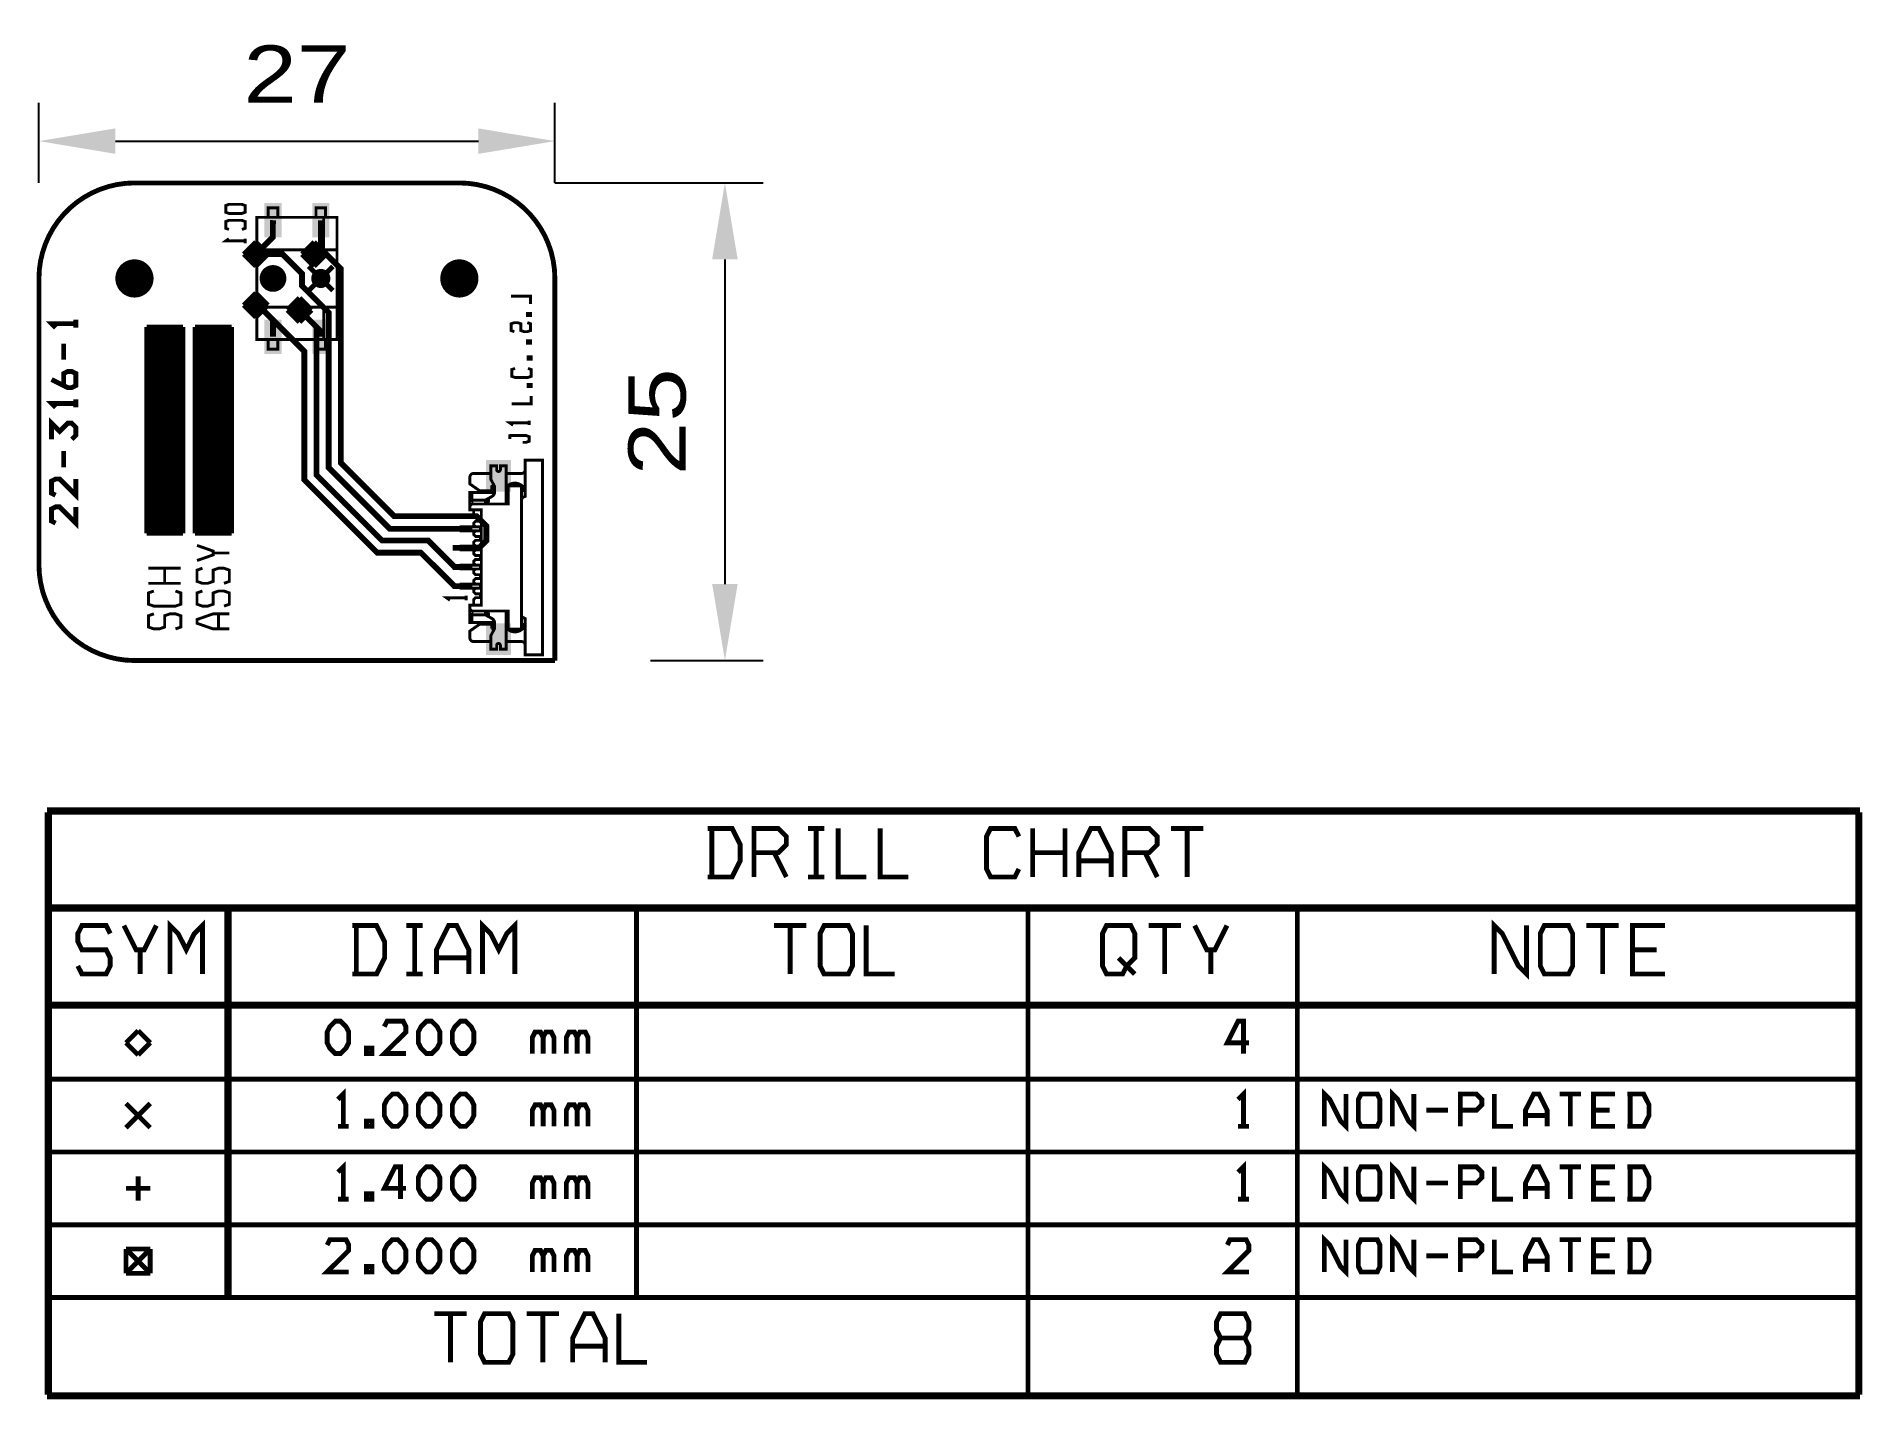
# Model space of a CAD drawing. Extents: x 881.8 to 977.4, y 663.6 to 735.
import ezdxf

# ---------------------------------------------------------------- set-up
doc = ezdxf.new("R2010")
doc.units = 0
doc.header["$LTSCALE"] = 10
doc.header["$MEASUREMENT"] = 0
doc.layers.get('0').update_dxf_attribs({"linetype": 'CONTINUOUS'})
doc.layers.get('Defpoints').update_dxf_attribs({"linetype": 'CONTINUOUS'})
for name, color, linetype in [('22-316-1_BOT', 7, 'CONTINUOUS'), ('22-316-1_DRD', 7, 'CONTINUOUS'), ('22-316-1_SMB', 1, 'CONTINUOUS'), ('22-316-1_SMT', 4, 'CONTINUOUS'), ('22-316-1_SPB', 3, 'CONTINUOUS'), ('22-316-1_SPT', 5, 'CONTINUOUS'), ('22-316-1_SSB', 10, 'CONTINUOUS'), ('22-316-1_SST', 14, 'CONTINUOUS'), ('22-316-1_TOP', 9, 'CONTINUOUS'), ('quote', 6, 'CONTINUOUS'), ('THRUHOLE_NPT', 11, 'CONTINUOUS'), ('THRUHOLE_TAP', 13, 'CONTINUOUS')]:
    doc.layers.add(name, color=color, linetype=linetype)
doc.styles.add('STILE3', font='arial.ttf', dxfattribs={"width": 1.2, "height": 3})
doc.dimstyles.new('QUOTE', dxfattribs={"dimscale": 0, "dimtxt": 3, "dimasz": 4, "dimexe": 2, "dimexo": 5, "dimgap": 2, "dimtad": 1, "dimdec": 1, "dimzin": 13, "dimdsep": 46, "dimtxsty": 'STILE3', "dimcen": 0, "dimclrt": 7, "dimadec": 0, "dimazin": 0, "dimtfac": 0.666667, "dimtdec": 1, "dimtofl": 0, "dimtmove": 2, "dimatfit": 3, "dimfxl": 0, "dimtolj": 1, "dimtzin": 13, "dimarcsym": 0})

# ---------------------------------------------------------------- blocks, each defined once
blk = doc.blocks.new('ROUND_1')
at = {"const_width": 0.03935}
blk.add_lwpolyline([(-0.019675, 0, 1), (0.019675, 0, 1)], format="xyb", close=True, dxfattribs=at)
blk = doc.blocks.new('ROUND_4')
at = {"const_width": 0.02755}
blk.add_lwpolyline([(-0.013775, 0, 1), (0.013775, 0, 1)], format="xyb", close=True, dxfattribs=at)
blk = doc.blocks.new('ROUND_5')
at = {"const_width": 0.0197}
blk.add_lwpolyline([(-0.00985, 0, 1), (0.00985, 0, 1)], format="xyb", close=True, dxfattribs=at)
blk = doc.blocks.new('ROUND_6')
at = {"const_width": 0.0197}
blk.add_lwpolyline([(-0.00985, 0, 1), (0.00985, 0, 1)], format="xyb", close=True, dxfattribs=at)
blk = doc.blocks.new('ROUND_8')
at = {"const_width": 0.0197}
blk.add_lwpolyline([(-0.00985, 0, 1), (0.00985, 0, 1)], format="xyb", close=True, dxfattribs=at)
blk = doc.blocks.new('RECTANGLE_13')
blk.add_solid([(0.0177, 0.03545), (0.0177, -0.03545), (-0.0177, 0.03545), (-0.0177, -0.03545)])
blk = doc.blocks.new('RECTANGLE_2')
blk.add_solid([(0.0197, 0.0059), (0.0197, -0.0059), (-0.0197, 0.0059), (-0.0197, -0.0059)])
blk = doc.blocks.new('RECTANGLE_3')
blk.add_solid([(0.0256, 0.0325), (0.0256, -0.0325), (-0.0256, 0.0325), (-0.0256, -0.0325)])
blk = doc.blocks.new('ROUND_11')
at = {"const_width": 0.00395}
blk.add_lwpolyline([(-0.001975, 0, 1), (0.001975, 0, 1)], format="xyb", close=True, dxfattribs=at)
blk = doc.blocks.new('*D21')
at = {"layer": 'Defpoints', "color": 0, "transparency": 16777216}
for p in [(908.943, 729.491), (881.946, 722.303), (908.943, 722.303)]:
    blk.add_point(p, dxfattribs=at)
at = {"layer": 'quote', "color": 0, "lineweight": -2, "transparency": 16777216}
for p, q in [((881.946, 727.303), (881.946, 731.491)), ((908.943, 727.303), (908.943, 731.491)), ((885.946, 729.491), (904.943, 729.491))]:
    blk.add_line(p, q, dxfattribs=at)
at = {"layer": 'quote', "color": 0, "transparency": 16777216}
for points in [[(885.946, 730.157), (885.946, 728.824), (881.946, 729.491)], [(904.943, 730.157), (904.943, 728.824), (908.943, 729.491)]]:
    blk.add_solid(points, dxfattribs=at)
at = {"layer": 'quote', "color": 7, "transparency": 16777216, "insert": (895.444, 732.997), "char_height": 3, "attachment_point": 5, "style": 'STILE3'}
blk.add_mtext('\\A1;27', dxfattribs=at)
blk = doc.blocks.new('*D22')
at = {"layer": 'Defpoints', "color": 0, "transparency": 16777216}
for p in [(903.945, 727.302), (908.943, 702.303), (917.841, 702.303)]:
    blk.add_point(p, dxfattribs=at)
at = {"layer": 'quote', "color": 0, "lineweight": -2, "transparency": 16777216}
for p, q in [((908.945, 727.302), (919.841, 727.302)), ((917.841, 723.302), (917.841, 706.303)), ((913.943, 702.303), (919.841, 702.303))]:
    blk.add_line(p, q, dxfattribs=at)
at = {"layer": 'quote', "color": 0, "transparency": 16777216}
for points in [[(917.174, 723.302), (918.508, 723.302), (917.841, 727.302)], [(917.174, 706.303), (918.508, 706.303), (917.841, 702.303)]]:
    blk.add_solid(points, dxfattribs=at)
at = {"layer": 'quote', "color": 7, "transparency": 16777216, "insert": (914.309, 714.802), "char_height": 3, "attachment_point": 5, "rotation": 90, "style": 'STILE3'}
blk.add_mtext('\\A1;25', dxfattribs=at)

msp = doc.modelspace()

# ---------------------------------------------------------------- linework, layer by layer
at = {"layer": '22-316-1_BOT'}
for points, const_width in [([(893.294, 723.573), (894.183, 724.462), (894.183, 724.843), (894.193, 725.353)], 0.305), ([(896.342, 723.573), (896.695, 723.928), (896.695, 725.353)], 0.305), ([(907.671, 720.957), (907.671, 721.371), (906.655, 721.371)], 0.152), ([(893.294, 720.906), (893.421, 720.906), (894.193, 720.134), (894.193, 719.252)], 0.305), ([(896.695, 719.252), (896.695, 719.537), (895.58, 720.652)], 0.305), ([(907.671, 720.474), (907.671, 720.355), (907.501, 720.355), (907.501, 720.474), (907.671, 720.474)], 0.152), ([(906.825, 719.516), (906.655, 719.577), (906.655, 719.933), (906.825, 719.991), (906.993, 719.991), (907.163, 719.933), (907.163, 719.577), (907.333, 719.516), (907.501, 719.516), (907.671, 719.577), (907.671, 719.933), (907.501, 719.991)], 0.152), ([(907.671, 719.034), (907.671, 718.917), (907.501, 718.917), (907.501, 719.034), (907.671, 719.034)], 0.152)]:
    msp.add_lwpolyline(points, dxfattribs=dict(at, const_width=const_width))
at = {"layer": '22-316-1_DRD', "const_width": 0.254}
for points in [[(886.944, 727.302, 0.414214), (881.946, 722.303)], [(908.943, 722.303, 0.414214), (903.945, 727.302)], [(881.946, 707.304, 0.414214), (886.944, 702.305)]]:
    msp.add_lwpolyline(points, format="xyb", dxfattribs=at)
for points in [[(886.944, 727.302), (903.945, 727.302)], [(893.294, 724.208), (892.659, 723.573)], [(893.929, 723.573), (893.294, 724.208)], [(896.342, 724.208), (895.707, 723.573)], [(896.977, 723.573), (896.342, 724.208)], [(892.659, 723.573), (893.294, 722.938)], [(893.294, 722.938), (893.929, 723.573)], [(895.707, 723.573), (896.342, 722.938)], [(896.342, 722.938), (896.977, 723.573)], [(881.946, 707.304), (881.946, 722.303)], [(886.309, 722.938), (886.309, 721.668)], [(887.579, 722.938), (886.309, 722.938)], [(887.579, 722.938), (886.309, 721.668)], [(887.579, 721.668), (886.309, 722.938)], [(887.579, 721.668), (887.579, 722.938)], [(894.828, 722.303), (893.558, 722.303)], [(894.193, 722.938), (894.193, 721.668)], [(897.33, 722.938), (896.06, 721.668)], [(897.33, 721.668), (896.06, 722.938)], [(903.31, 722.938), (903.31, 721.668)], [(904.58, 722.938), (903.31, 722.938)], [(904.58, 722.938), (903.31, 721.668)], [(904.58, 721.668), (903.31, 722.938)], [(904.58, 721.668), (904.58, 722.938)], [(908.943, 722.303), (908.943, 702.303)], [(886.309, 721.668), (887.579, 721.668)], [(893.294, 721.541), (892.659, 720.906)], [(893.929, 720.906), (893.294, 721.541)], [(895.58, 721.287), (894.945, 720.652)], [(896.215, 720.652), (895.58, 721.287)], [(903.31, 721.668), (904.58, 721.668)], [(892.659, 720.906), (893.294, 720.271)], [(893.294, 720.271), (893.929, 720.906)], [(894.945, 720.652), (895.58, 720.017)], [(895.58, 720.017), (896.215, 720.652)], [(908.943, 702.303), (886.944, 702.303)], [(977.241, 694.49), (882.372, 694.49)], [(882.372, 663.883), (882.372, 694.363)], [(977.114, 694.363), (882.499, 694.363)], [(882.499, 663.883), (882.499, 694.363)], [(977.114, 663.883), (977.114, 694.363)], [(977.241, 663.883), (977.241, 694.363)], [(916.947, 690.977), (918.217, 690.977), (918.641, 691.823), (918.641, 692.669), (918.217, 693.517), (916.947, 693.517)], [(917.16, 690.977), (917.16, 693.517)], [(919.36, 692.247), (920.63, 692.247), (921.054, 692.669), (921.054, 693.093), (920.63, 693.517), (919.36, 693.517), (919.36, 690.977)], [(923.043, 693.517), (922.197, 693.517)], [(922.621, 690.977), (922.621, 693.517)], [(925.245, 690.977), (923.764, 690.977), (923.764, 693.517)], [(927.447, 690.977), (925.964, 690.977), (925.964, 693.517)], [(933.226, 691.399), (933.012, 690.977), (931.742, 690.977), (931.531, 691.399), (931.531, 693.093), (931.742, 693.517), (933.012, 693.517), (933.226, 693.093)], [(933.944, 690.977), (933.944, 693.517)], [(935.639, 690.977), (935.639, 693.517)], [(938.052, 690.977), (938.052, 692.247), (937.417, 693.517), (936.992, 693.517), (936.357, 692.247), (936.357, 690.977)], [(938.77, 692.247), (940.04, 692.247), (940.465, 692.669), (940.465, 693.093), (940.04, 693.517), (938.77, 693.517), (938.77, 690.977)], [(942.878, 693.517), (941.183, 693.517)], [(942.029, 690.977), (942.029, 693.517)], [(920.419, 692.247), (921.054, 690.977)], [(935.639, 692.247), (933.944, 692.247)], [(938.052, 691.823), (936.357, 691.823)], [(939.83, 692.247), (940.465, 690.977)], [(923.043, 690.977), (922.197, 690.977)], [(977.114, 689.41), (882.499, 689.41)], [(977.114, 689.283), (882.499, 689.283)], [(891.77, 668.963), (891.77, 689.283)], [(891.897, 668.963), (891.897, 689.283)], [(913.213, 668.963), (913.213, 689.283)], [(933.701, 663.883), (933.701, 689.283)], [(947.798, 663.883), (947.798, 689.283)], [(885.674, 688.013), (885.464, 688.437), (884.194, 688.437), (883.98, 688.013), (883.98, 687.589), (884.194, 687.167), (885.464, 687.167), (885.674, 686.743), (885.674, 686.319), (885.464, 685.897), (884.194, 685.897), (883.98, 686.319)], [(888.087, 688.437), (887.452, 687.167), (887.028, 687.167), (886.393, 688.437)], [(890.5, 685.897), (890.5, 688.437), (890.076, 688.013), (889.655, 687.167), (889.23, 688.013), (888.806, 688.437), (888.806, 685.897)], [(898.341, 685.897), (899.611, 685.897), (900.035, 686.743), (900.035, 687.589), (899.611, 688.437), (898.341, 688.437)], [(898.555, 685.897), (898.555, 688.437)], [(902.024, 688.437), (901.178, 688.437)], [(901.603, 685.897), (901.603, 688.437)], [(904.437, 685.897), (904.437, 687.167), (903.802, 688.437), (903.381, 688.437), (902.746, 687.167), (902.746, 685.897)], [(906.85, 685.897), (906.85, 688.437), (906.429, 688.013), (906.004, 687.167), (905.58, 688.013), (905.159, 688.437), (905.159, 685.897)], [(922.103, 688.437), (920.409, 688.437)], [(921.255, 685.897), (921.255, 688.437)], [(923.033, 685.897), (922.822, 686.319), (922.822, 688.013), (923.033, 688.437), (924.303, 688.437), (924.516, 688.013), (924.516, 686.319), (924.303, 685.897), (923.033, 685.897)], [(926.716, 685.897), (925.235, 685.897), (925.235, 688.437)], [(937.597, 686.319), (937.808, 685.897), (938.654, 685.897), (938.867, 686.319), (939.289, 686.743), (939.289, 688.013), (939.078, 688.437), (937.808, 688.437), (937.597, 688.013), (937.597, 686.319)], [(941.702, 688.437), (940.01, 688.437)], [(940.856, 685.897), (940.856, 688.437)], [(944.115, 688.437), (943.48, 687.167), (943.058, 687.167), (942.423, 688.437)], [(959.789, 688.437), (959.789, 685.897), (959.365, 686.319), (958.519, 688.013), (958.095, 688.437), (958.095, 685.897)], [(960.721, 685.897), (960.508, 686.319), (960.508, 688.013), (960.721, 688.437), (961.991, 688.437), (962.202, 688.013), (962.202, 686.319), (961.991, 685.897), (960.721, 685.897)], [(964.615, 688.437), (962.921, 688.437)], [(963.769, 685.897), (963.769, 688.437)], [(967.028, 685.897), (965.334, 685.897), (965.334, 688.437), (967.028, 688.437)], [(887.242, 685.897), (887.242, 687.167)], [(943.269, 685.897), (943.269, 687.167)], [(966.604, 687.167), (965.334, 687.167)], [(904.437, 686.743), (902.746, 686.743)], [(938.443, 686.743), (939.289, 685.897)], [(902.024, 685.897), (901.178, 685.897)], [(977.114, 684.33), (882.499, 684.33)], [(977.114, 684.203), (882.499, 684.203)], [(897.45, 681.734), (897.168, 682.016), (897.026, 682.298), (897.026, 682.862), (897.168, 683.144), (897.45, 683.426), (897.732, 683.426), (898.014, 683.144), (898.156, 682.862), (898.156, 682.298), (898.014, 682.016), (897.732, 681.734), (897.45, 681.734)], [(901.148, 681.734), (900.018, 681.734), (901.148, 682.862), (901.148, 683.144), (901.006, 683.426), (900.16, 683.426), (900.018, 683.144)], [(902.22, 681.734), (901.938, 682.016), (901.796, 682.298), (901.796, 682.862), (901.938, 683.144), (902.22, 683.426), (902.502, 683.426), (902.784, 683.144), (902.926, 682.862), (902.926, 682.298), (902.784, 682.016), (902.502, 681.734), (902.22, 681.734)], [(903.998, 681.734), (903.716, 682.016), (903.574, 682.298), (903.574, 682.862), (903.716, 683.144), (903.998, 683.426), (904.28, 683.426), (904.562, 683.144), (904.704, 682.862), (904.704, 682.298), (904.562, 682.016), (904.28, 681.734), (903.998, 681.734)], [(945.258, 682.298), (944.13, 682.298), (944.694, 683.426), (944.976, 683.426), (944.976, 681.734)], [(887.135, 682.933), (886.5, 682.298)], [(886.5, 682.298), (887.135, 681.663)], [(887.77, 682.298), (887.135, 682.933)], [(887.135, 681.663), (887.77, 682.298)], [(908.895, 681.734), (908.895, 682.58), (908.753, 682.862), (908.471, 682.862), (908.329, 682.58), (908.189, 682.862), (907.907, 682.862), (907.765, 682.58), (907.765, 681.734)], [(908.329, 681.734), (908.329, 682.58)], [(910.673, 681.734), (910.673, 682.58), (910.531, 682.862), (910.249, 682.862), (910.107, 682.58), (909.967, 682.862), (909.685, 682.862), (909.543, 682.58), (909.543, 681.734)], [(910.107, 681.734), (910.107, 682.58)], [(899.088, 681.734), (899.37, 681.734), (899.37, 682.016), (899.088, 682.016), (899.088, 681.734)], [(977.114, 680.393), (882.499, 680.393)], [(897.874, 677.924), (897.874, 679.616), (897.592, 679.334)], [(900.442, 677.924), (900.16, 678.206), (900.018, 678.488), (900.018, 679.052), (900.16, 679.334), (900.442, 679.616), (900.724, 679.616), (901.006, 679.334), (901.148, 679.052), (901.148, 678.488), (901.006, 678.206), (900.724, 677.924), (900.442, 677.924)], [(902.22, 677.924), (901.938, 678.206), (901.796, 678.488), (901.796, 679.052), (901.938, 679.334), (902.22, 679.616), (902.502, 679.616), (902.784, 679.334), (902.926, 679.052), (902.926, 678.488), (902.784, 678.206), (902.502, 677.924), (902.22, 677.924)], [(903.998, 677.924), (903.716, 678.206), (903.574, 678.488), (903.574, 679.052), (903.716, 679.334), (903.998, 679.616), (904.28, 679.616), (904.562, 679.334), (904.704, 679.052), (904.704, 678.488), (904.562, 678.206), (904.28, 677.924), (903.998, 677.924)], [(944.976, 677.924), (944.976, 679.616), (944.694, 679.334)], [(950.338, 679.616), (950.338, 677.924), (950.056, 678.206), (949.492, 679.334), (949.21, 679.616), (949.21, 677.924)], [(951.128, 677.924), (950.988, 678.206), (950.988, 679.334), (951.128, 679.616), (951.976, 679.616), (952.116, 679.334), (952.116, 678.206), (951.976, 677.924), (951.128, 677.924)], [(953.894, 679.616), (953.894, 677.924), (953.612, 678.206), (953.048, 679.334), (952.766, 679.616), (952.766, 677.924)], [(956.322, 678.77), (957.168, 678.77), (957.45, 679.052), (957.45, 679.334), (957.168, 679.616), (956.322, 679.616), (956.322, 677.924)], [(959.088, 677.924), (958.1, 677.924), (958.1, 679.616)], [(960.866, 677.924), (960.866, 678.77), (960.442, 679.616), (960.16, 679.616), (959.736, 678.77), (959.736, 677.924)], [(962.644, 679.616), (961.514, 679.616)], [(962.078, 677.924), (962.078, 679.616)], [(964.422, 677.924), (963.292, 677.924), (963.292, 679.616), (964.422, 679.616)], [(965.07, 677.924), (965.915, 677.924), (966.2, 678.488), (966.2, 679.052), (965.915, 679.616), (965.07, 679.616)], [(965.212, 677.924), (965.212, 679.616)], [(887.77, 679.123), (886.5, 677.853)], [(887.77, 677.853), (886.5, 679.123)], [(908.895, 677.924), (908.895, 678.77), (908.753, 679.052), (908.471, 679.052), (908.329, 678.77), (908.189, 679.052), (907.907, 679.052), (907.765, 678.77), (907.765, 677.924)], [(908.329, 677.924), (908.329, 678.77)], [(910.673, 677.924), (910.673, 678.77), (910.531, 679.052), (910.249, 679.052), (910.107, 678.77), (909.967, 679.052), (909.685, 679.052), (909.543, 678.77), (909.543, 677.924)], [(910.107, 677.924), (910.107, 678.77)], [(955.672, 678.77), (954.544, 678.77)], [(960.866, 678.488), (959.736, 678.488)], [(964.137, 678.77), (963.292, 678.77)], [(898.156, 677.924), (897.592, 677.924)], [(899.088, 677.924), (899.37, 677.924), (899.37, 678.206), (899.088, 678.206), (899.088, 677.924)], [(945.258, 677.924), (944.694, 677.924)], [(977.114, 676.583), (882.499, 676.583)], [(897.874, 674.114), (897.874, 675.806), (897.592, 675.524)], [(901.148, 674.678), (900.018, 674.678), (900.582, 675.806), (900.864, 675.806), (900.864, 674.114)], [(902.22, 674.114), (901.938, 674.396), (901.796, 674.678), (901.796, 675.242), (901.938, 675.524), (902.22, 675.806), (902.502, 675.806), (902.784, 675.524), (902.926, 675.242), (902.926, 674.678), (902.784, 674.396), (902.502, 674.114), (902.22, 674.114)], [(903.998, 674.114), (903.716, 674.396), (903.574, 674.678), (903.574, 675.242), (903.716, 675.524), (903.998, 675.806), (904.28, 675.806), (904.562, 675.524), (904.704, 675.242), (904.704, 674.678), (904.562, 674.396), (904.28, 674.114), (903.998, 674.114)], [(944.976, 674.114), (944.976, 675.806), (944.694, 675.524)], [(950.338, 675.806), (950.338, 674.114), (950.056, 674.396), (949.492, 675.524), (949.21, 675.806), (949.21, 674.114)], [(951.128, 674.114), (950.988, 674.396), (950.988, 675.524), (951.128, 675.806), (951.976, 675.806), (952.116, 675.524), (952.116, 674.396), (951.976, 674.114), (951.128, 674.114)], [(953.894, 675.806), (953.894, 674.114), (953.612, 674.396), (953.048, 675.524), (952.766, 675.806), (952.766, 674.114)], [(956.322, 674.96), (957.168, 674.96), (957.45, 675.242), (957.45, 675.524), (957.168, 675.806), (956.322, 675.806), (956.322, 674.114)], [(959.088, 674.114), (958.1, 674.114), (958.1, 675.806)], [(960.866, 674.114), (960.866, 674.96), (960.442, 675.806), (960.16, 675.806), (959.736, 674.96), (959.736, 674.114)], [(962.644, 675.806), (961.514, 675.806)], [(962.078, 674.114), (962.078, 675.806)], [(964.422, 674.114), (963.292, 674.114), (963.292, 675.806), (964.422, 675.806)], [(965.07, 674.114), (965.915, 674.114), (966.2, 674.678), (966.2, 675.242), (965.915, 675.806), (965.07, 675.806)], [(965.212, 674.114), (965.212, 675.806)], [(887.77, 674.678), (886.5, 674.678)], [(887.135, 675.313), (887.135, 674.043)], [(908.895, 674.114), (908.895, 674.96), (908.753, 675.242), (908.471, 675.242), (908.329, 674.96), (908.189, 675.242), (907.907, 675.242), (907.765, 674.96), (907.765, 674.114)], [(908.329, 674.114), (908.329, 674.96)], [(910.673, 674.114), (910.673, 674.96), (910.531, 675.242), (910.249, 675.242), (910.107, 674.96), (909.967, 675.242), (909.685, 675.242), (909.543, 674.96), (909.543, 674.114)], [(910.107, 674.114), (910.107, 674.96)], [(955.672, 674.96), (954.544, 674.96)], [(960.866, 674.678), (959.736, 674.678)], [(964.137, 674.96), (963.292, 674.96)], [(898.156, 674.114), (897.592, 674.114)], [(899.088, 674.114), (899.37, 674.114), (899.37, 674.396), (899.088, 674.396), (899.088, 674.114)], [(945.258, 674.114), (944.694, 674.114)], [(977.114, 672.773), (882.499, 672.773)], [(898.156, 670.304), (897.026, 670.304), (898.156, 671.432), (898.156, 671.714), (898.014, 671.996), (897.168, 671.996), (897.026, 671.714)], [(900.442, 670.304), (900.16, 670.586), (900.018, 670.868), (900.018, 671.432), (900.16, 671.714), (900.442, 671.996), (900.724, 671.996), (901.006, 671.714), (901.148, 671.432), (901.148, 670.868), (901.006, 670.586), (900.724, 670.304), (900.442, 670.304)], [(902.22, 670.304), (901.938, 670.586), (901.796, 670.868), (901.796, 671.432), (901.938, 671.714), (902.22, 671.996), (902.502, 671.996), (902.784, 671.714), (902.926, 671.432), (902.926, 670.868), (902.784, 670.586), (902.502, 670.304), (902.22, 670.304)], [(903.998, 670.304), (903.716, 670.586), (903.574, 670.868), (903.574, 671.432), (903.716, 671.714), (903.998, 671.996), (904.28, 671.996), (904.562, 671.714), (904.704, 671.432), (904.704, 670.868), (904.562, 670.586), (904.28, 670.304), (903.998, 670.304)], [(945.258, 670.304), (944.13, 670.304), (945.258, 671.432), (945.258, 671.714), (945.118, 671.996), (944.27, 671.996), (944.13, 671.714)], [(950.338, 671.996), (950.338, 670.304), (950.056, 670.586), (949.492, 671.714), (949.21, 671.996), (949.21, 670.304)], [(951.128, 670.304), (950.988, 670.586), (950.988, 671.714), (951.128, 671.996), (951.976, 671.996), (952.116, 671.714), (952.116, 670.586), (951.976, 670.304), (951.128, 670.304)], [(953.894, 671.996), (953.894, 670.304), (953.612, 670.586), (953.048, 671.714), (952.766, 671.996), (952.766, 670.304)], [(956.322, 671.15), (957.168, 671.15), (957.45, 671.432), (957.45, 671.714), (957.168, 671.996), (956.322, 671.996), (956.322, 670.304)], [(959.088, 670.304), (958.1, 670.304), (958.1, 671.996)], [(960.866, 670.304), (960.866, 671.15), (960.442, 671.996), (960.16, 671.996), (959.736, 671.15), (959.736, 670.304)], [(962.644, 671.996), (961.514, 671.996)], [(962.078, 670.304), (962.078, 671.996)], [(964.422, 670.304), (963.292, 670.304), (963.292, 671.996), (964.422, 671.996)], [(965.07, 670.304), (965.915, 670.304), (966.2, 670.868), (966.2, 671.432), (965.915, 671.996), (965.07, 671.996)], [(965.212, 670.304), (965.212, 671.996)], [(886.5, 671.503), (886.5, 670.233)], [(887.77, 671.503), (886.5, 671.503)], [(887.77, 671.503), (886.5, 670.233)], [(887.77, 670.233), (886.5, 671.503)], [(887.77, 670.233), (887.77, 671.503)], [(908.895, 670.304), (908.895, 671.15), (908.753, 671.432), (908.471, 671.432), (908.329, 671.15), (908.189, 671.432), (907.907, 671.432), (907.765, 671.15), (907.765, 670.304)], [(908.329, 670.304), (908.329, 671.15)], [(910.673, 670.304), (910.673, 671.15), (910.531, 671.432), (910.249, 671.432), (910.107, 671.15), (909.967, 671.432), (909.685, 671.432), (909.543, 671.15), (909.543, 670.304)], [(910.107, 670.304), (910.107, 671.15)], [(955.672, 671.15), (954.544, 671.15)], [(960.866, 670.868), (959.736, 670.868)], [(964.137, 671.15), (963.292, 671.15)], [(886.5, 670.233), (887.77, 670.233)], [(899.088, 670.304), (899.37, 670.304), (899.37, 670.586), (899.088, 670.586), (899.088, 670.304)], [(977.114, 668.963), (882.499, 668.963)], [(904.333, 668.117), (902.639, 668.117)], [(903.485, 665.577), (903.485, 668.117)], [(905.263, 665.577), (905.052, 665.999), (905.052, 667.693), (905.263, 668.117), (906.533, 668.117), (906.746, 667.693), (906.746, 665.999), (906.533, 665.577), (905.263, 665.577)], [(909.159, 668.117), (907.465, 668.117)], [(908.311, 665.577), (908.311, 668.117)], [(911.572, 665.577), (911.572, 666.847), (910.937, 668.117), (910.513, 668.117), (909.878, 666.847), (909.878, 665.577)], [(913.772, 665.577), (912.291, 665.577), (912.291, 668.117)], [(945.047, 666.847), (945.258, 667.269), (945.258, 667.693), (945.047, 668.117), (943.777, 668.117), (943.566, 667.693), (943.566, 667.269), (943.777, 666.847), (945.047, 666.847), (945.258, 666.423), (945.258, 665.999), (945.047, 665.577), (943.777, 665.577), (943.566, 665.999), (943.566, 666.423), (943.777, 666.847)], [(911.572, 666.423), (909.878, 666.423)], [(977.241, 663.756), (882.372, 663.756)], [(977.114, 663.883), (882.499, 663.883)]]:
    msp.add_lwpolyline(points, dxfattribs=at)
at = {"layer": '22-316-1_SSB', "const_width": 0.152}
for points in [[(892.736, 726.12), (892.565, 726.181), (891.887, 726.181), (891.72, 726.12), (891.72, 725.765), (891.887, 725.706), (892.565, 725.706), (892.736, 725.765), (892.736, 726.12)], [(892.565, 724.868), (892.736, 724.927), (892.736, 725.282), (892.565, 725.343), (891.887, 725.343), (891.72, 725.282), (891.72, 724.927), (891.887, 724.868)], [(893.345, 723.801), (896.845, 723.801), (896.845, 725.503), (893.345, 725.503), (893.345, 723.801), (893.345, 722.803), (893.345, 721.802), (893.345, 720.804), (896.845, 720.804), (896.845, 719.102), (897.544, 719.102), (897.544, 720.804), (896.845, 720.804)], [(893.945, 725.503), (893.945, 726.004), (894.445, 726.004), (894.445, 725.503)], [(896.944, 725.503), (896.944, 726.004), (896.444, 726.004), (896.444, 725.503)], [(897.544, 720.804), (897.544, 721.802), (897.544, 722.803), (897.544, 723.801), (897.544, 725.503), (896.845, 725.503)], [(892.736, 724.266), (891.72, 724.266), (891.887, 724.386)], [(892.736, 724.149), (892.736, 724.386)], [(897.544, 723.801), (896.845, 723.801)], [(893.345, 720.804), (893.345, 719.102), (896.845, 719.102)], [(893.945, 719.102), (893.945, 718.602), (894.445, 718.602), (894.445, 719.102)], [(896.444, 719.102), (896.444, 718.602), (896.944, 718.602), (896.944, 719.102)]]:
    msp.add_lwpolyline(points, dxfattribs=at)
at = {"layer": '22-316-1_SST'}
for points, const_width in [([(883.876, 719.933), (882.606, 719.933), (882.817, 719.72)], 0.254), ([(883.876, 720.144), (883.876, 719.72)], 0.254), ([(887.579, 719.763), (887.579, 708.968)], 0.254), ([(889.484, 719.763), (887.579, 719.763)], 0.254), ([(889.484, 719.585), (887.579, 719.585)], 0.254), ([(887.681, 719.763), (887.681, 708.968)], 0.254), ([(887.91, 719.763), (887.91, 708.968)], 0.254), ([(888.138, 719.763), (888.138, 708.968)], 0.254), ([(888.367, 719.763), (888.367, 708.968)], 0.254), ([(888.595, 719.763), (888.595, 708.968)], 0.254), ([(888.824, 719.763), (888.824, 708.968)], 0.254), ([(889.053, 719.763), (889.053, 708.968)], 0.254), ([(889.281, 719.763), (889.281, 708.968)], 0.254), ([(889.484, 719.763), (889.484, 708.968)], 0.254), ([(890.119, 719.763), (890.119, 708.968)], 0.254), ([(892.024, 719.763), (890.119, 719.763)], 0.254), ([(892.024, 719.585), (890.119, 719.585)], 0.254), ([(890.221, 719.763), (890.221, 708.968)], 0.254), ([(890.45, 719.763), (890.45, 708.968)], 0.254), ([(890.678, 719.763), (890.678, 708.968)], 0.254), ([(890.907, 719.763), (890.907, 708.968)], 0.254), ([(891.135, 719.763), (891.135, 708.968)], 0.254), ([(891.364, 719.763), (891.364, 708.968)], 0.254), ([(891.593, 719.763), (891.593, 708.968)], 0.254), ([(891.821, 719.763), (891.821, 708.968)], 0.254), ([(892.024, 719.763), (892.024, 708.968)], 0.254), ([(883.241, 718.894), (883.241, 718.048)], 0.254), ([(889.484, 719.356), (887.579, 719.356)], 0.254), ([(889.484, 719.128), (887.579, 719.128)], 0.254), ([(889.484, 718.899), (887.579, 718.899)], 0.254), ([(889.484, 718.671), (887.579, 718.671)], 0.254), ([(889.484, 718.442), (887.579, 718.442)], 0.254), ([(892.024, 719.356), (890.119, 719.356)], 0.254), ([(892.024, 719.128), (890.119, 719.128)], 0.254), ([(892.024, 718.899), (890.119, 718.899)], 0.254), ([(892.024, 718.671), (890.119, 718.671)], 0.254), ([(892.024, 718.442), (890.119, 718.442)], 0.254), ([(889.484, 718.213), (887.579, 718.213)], 0.254), ([(889.484, 717.985), (887.579, 717.985)], 0.254), ([(889.484, 717.756), (887.579, 717.756)], 0.254), ([(889.484, 717.528), (887.579, 717.528)], 0.254), ([(892.024, 718.213), (890.119, 718.213)], 0.254), ([(892.024, 717.985), (890.119, 717.985)], 0.254), ([(892.024, 717.756), (890.119, 717.756)], 0.254), ([(892.024, 717.528), (890.119, 717.528)], 0.254), ([(883.241, 716.695), (883.241, 717.33), (883.452, 717.434), (883.663, 717.434), (883.876, 717.33), (883.876, 716.695), (883.663, 716.588), (883.452, 716.588), (882.606, 717.012)], 0.254), ([(889.484, 717.299), (887.579, 717.299)], 0.254), ([(889.484, 717.07), (887.579, 717.07)], 0.254), ([(889.484, 716.842), (887.579, 716.842)], 0.254), ([(889.484, 716.613), (887.579, 716.613)], 0.254), ([(892.024, 717.299), (890.119, 717.299)], 0.254), ([(892.024, 717.07), (890.119, 717.07)], 0.254), ([(892.024, 716.842), (890.119, 716.842)], 0.254), ([(892.024, 716.613), (890.119, 716.613)], 0.254), ([(883.876, 715.762), (882.606, 715.762), (882.817, 715.552)], 0.254), ([(883.876, 715.973), (883.876, 715.552)], 0.254), ([(889.484, 716.385), (887.579, 716.385)], 0.254), ([(889.484, 716.156), (887.579, 716.156)], 0.254), ([(889.484, 715.927), (887.579, 715.927)], 0.254), ([(889.484, 715.699), (887.579, 715.699)], 0.254), ([(892.024, 716.385), (890.119, 716.385)], 0.254), ([(892.024, 716.156), (890.119, 716.156)], 0.254), ([(892.024, 715.927), (890.119, 715.927)], 0.254), ([(892.024, 715.699), (890.119, 715.699)], 0.254), ([(883.663, 713.878), (883.876, 714.091), (883.876, 714.513), (883.663, 714.726), (883.452, 714.726), (883.028, 714.302), (882.606, 714.726), (882.606, 713.878)], 0.254), ([(889.484, 715.47), (887.579, 715.47)], 0.254), ([(889.484, 715.242), (887.579, 715.242)], 0.254), ([(889.484, 715.013), (887.579, 715.013)], 0.254), ([(889.484, 714.784), (887.579, 714.784)], 0.254), ([(892.024, 715.47), (890.119, 715.47)], 0.254), ([(892.024, 715.242), (890.119, 715.242)], 0.254), ([(892.024, 715.013), (890.119, 715.013)], 0.254), ([(892.024, 714.784), (890.119, 714.784)], 0.254), ([(907.602, 714.741), (906.586, 714.741), (906.756, 714.624)], 0.152), ([(907.602, 714.861), (907.602, 714.624)], 0.152), ([(889.484, 714.556), (887.579, 714.556)], 0.254), ([(889.484, 714.327), (887.579, 714.327)], 0.254), ([(889.484, 714.099), (887.579, 714.099)], 0.254), ([(889.484, 713.87), (887.579, 713.87)], 0.254), ([(889.484, 713.641), (887.579, 713.641)], 0.254), ([(892.024, 714.556), (890.119, 714.556)], 0.254), ([(892.024, 714.327), (890.119, 714.327)], 0.254), ([(892.024, 714.099), (890.119, 714.099)], 0.254), ([(892.024, 713.87), (890.119, 713.87)], 0.254), ([(892.024, 713.641), (890.119, 713.641)], 0.254), ([(906.586, 714.142), (906.586, 713.903)], 0.152), ([(907.264, 713.725), (907.435, 713.725), (907.602, 713.786), (907.602, 714.022), (907.435, 714.081), (906.586, 714.081)], 0.152), ([(883.241, 713.266), (883.241, 712.417)], 0.254), ([(889.484, 713.413), (887.579, 713.413)], 0.254), ([(889.484, 713.184), (887.579, 713.184)], 0.254), ([(889.484, 712.956), (887.579, 712.956)], 0.254), ([(889.484, 712.727), (887.579, 712.727)], 0.254), ([(892.024, 713.413), (890.119, 713.413)], 0.254), ([(892.024, 713.184), (890.119, 713.184)], 0.254), ([(892.024, 712.956), (890.119, 712.956)], 0.254), ([(892.024, 712.727), (890.119, 712.727)], 0.254), ([(907.31, 704.538), (907.394, 704.497), (907.394, 702.598), (908.293, 702.598), (908.293, 712.798), (907.394, 712.798), (907.394, 710.898), (907.31, 710.858)], 0.152), ([(883.876, 711.805), (883.876, 710.957), (883.028, 711.805), (882.817, 711.805), (882.606, 711.698), (882.606, 711.063), (882.817, 710.957)], 0.254), ([(889.484, 712.498), (887.579, 712.498)], 0.254), ([(889.484, 712.27), (887.579, 712.27)], 0.254), ([(889.484, 712.041), (887.579, 712.041)], 0.254), ([(889.484, 711.813), (887.579, 711.813)], 0.254), ([(892.024, 712.498), (890.119, 712.498)], 0.254), ([(892.024, 712.27), (890.119, 712.27)], 0.254), ([(892.024, 712.041), (890.119, 712.041)], 0.254), ([(892.024, 711.813), (890.119, 711.813)], 0.254), ([(904.493, 711.899), (904.493, 711.549), (904.994, 711.198), (905.646, 711.198), (905.646, 711.424), (905.654, 711.429)], 0.152), ([(905.593, 712.097), (904.694, 712.097)], 0.152), ([(905.895, 712.298), (905.895, 712.498), (905.593, 712.498), (905.593, 711.818)], 0.152), ([(906.393, 710.497), (906.393, 710.708), (906.393, 712.498), (906.093, 712.498), (906.093, 712.298)], 0.152), ([(906.393, 712.097), (907.193, 712.097)], 0.152), ([(889.484, 711.584), (887.579, 711.584)], 0.254), ([(889.484, 711.355), (887.579, 711.355)], 0.254), ([(889.484, 711.127), (887.579, 711.127)], 0.254), ([(889.484, 710.898), (887.579, 710.898)], 0.254), ([(892.024, 711.584), (890.119, 711.584)], 0.254), ([(892.024, 711.355), (890.119, 711.355)], 0.254), ([(892.024, 711.127), (890.119, 711.127)], 0.254), ([(892.024, 710.898), (890.119, 710.898)], 0.254), ([(905.095, 706.799), (905.093, 706.799), (905.095, 706.799), (905.095, 706.801), (905.095, 710.197), (904.493, 710.197), (904.493, 710.398), (904.595, 710.497), (906.495, 710.497), (906.495, 711.447), (907.193, 711.447), (907.193, 703.949), (906.495, 703.949), (906.495, 704.899), (904.595, 704.899), (904.493, 704.998), (904.493, 705.199), (905.095, 705.199), (905.095, 706.799), (904.793, 706.799), (904.694, 706.898), (904.694, 706.997), (904.793, 707.098)], 0.152), ([(904.595, 711.099), (904.595, 710.698), (904.493, 710.799), (904.493, 711.099), (904.595, 711.099), (905.791, 711.099)], 0.152), ([(905.481, 710.708), (905.481, 710.799), (905.314, 710.708), (905.314, 710.502)], 0.152), ([(905.644, 710.888), (905.481, 710.799)], 0.152), ([(905.608, 711.759), (905.778, 711.439)], 0.152), ([(905.654, 711.429), (905.646, 711.425)], 0.152), ([(905.794, 711.198), (905.646, 711.198)], 0.152), ([(905.794, 711.381), (905.794, 711.14)], 0.152), ([(906.495, 711.198), (906.393, 711.198)], 0.152), ([(906.393, 711.099), (906.495, 711.099)], 0.152), ([(906.436, 711.422), (906.443, 711.425)], 0.152), ([(906.467, 711.437), (906.444, 711.424)], 0.152), ([(907.193, 711.198), (907.394, 711.198)], 0.152), ([(883.876, 710.345), (883.876, 709.496), (883.028, 710.345), (882.817, 710.345), (882.606, 710.238), (882.606, 709.603), (882.817, 709.496)], 0.254), ([(889.484, 710.67), (887.579, 710.67)], 0.254), ([(889.484, 710.441), (887.579, 710.441)], 0.254), ([(889.484, 710.212), (887.579, 710.212)], 0.254), ([(889.484, 709.984), (887.579, 709.984)], 0.254), ([(892.024, 710.67), (890.119, 710.67)], 0.254), ([(892.024, 710.441), (890.119, 710.441)], 0.254), ([(892.024, 710.212), (890.119, 710.212)], 0.254), ([(892.024, 709.984), (890.119, 709.984)], 0.254), ([(904.595, 710.497), (904.493, 710.497), (904.493, 710.698), (904.595, 710.698), (905.314, 710.698)], 0.152), ([(904.694, 710.197), (904.694, 709.898), (904.793, 709.798), (905.095, 709.798)], 0.152), ([(905.314, 710.499), (905.314, 710.497)], 0.152), ([(906.495, 710.698), (906.393, 710.698)], 0.152), ([(889.484, 709.755), (887.579, 709.755)], 0.254), ([(889.484, 709.527), (887.579, 709.527)], 0.254), ([(889.484, 709.298), (887.579, 709.298)], 0.254), ([(889.484, 709.069), (887.579, 709.069)], 0.254), ([(889.484, 708.968), (887.579, 708.968)], 0.254), ([(892.024, 709.755), (890.119, 709.755)], 0.254), ([(892.024, 709.527), (890.119, 709.527)], 0.254), ([(892.024, 709.298), (890.119, 709.298)], 0.254), ([(892.024, 709.069), (890.119, 709.069)], 0.254), ([(892.024, 708.968), (890.119, 708.968)], 0.254), ([(904.493, 709.298), (904.445, 709.298), (904.044, 709.298), (904.044, 709.097), (904.445, 709.097), (904.493, 709.097), (904.493, 709.298), (904.544, 709.298), (904.544, 709.097), (904.643, 709.097), (904.793, 709.097), (905.095, 709.097)], 0.152), ([(904.493, 709.097), (904.544, 709.097)], 0.152), ([(904.544, 709.298), (904.643, 709.298), (904.793, 709.298)], 0.152), ([(905.095, 709.298), (904.793, 709.298), (904.694, 709.397), (904.694, 709.499), (904.793, 709.598), (905.095, 709.598)], 0.152), ([(904.793, 709.097), (904.694, 708.998), (904.694, 708.899), (904.793, 708.798), (905.095, 708.798)], 0.152), ([(905.044, 709.798), (905.044, 709.598)], 0.152), ([(905.044, 709.097), (905.044, 709.298)], 0.152), ([(890.218, 708.33), (891.064, 708.033), (891.064, 707.835), (890.218, 707.54)], 0.152), ([(904.493, 708.297), (904.445, 708.297), (904.044, 708.297), (904.044, 708.099), (904.445, 708.099), (904.493, 708.099), (904.493, 708.297), (904.544, 708.297), (904.544, 708.099), (904.643, 708.099), (904.793, 708.099), (905.095, 708.099)], 0.152), ([(904.493, 708.099), (904.544, 708.099)], 0.152), ([(904.544, 708.297), (904.643, 708.297), (904.793, 708.297)], 0.152), ([(905.095, 708.602), (905.095, 708.597), (904.793, 708.597), (904.694, 708.498), (904.694, 708.399), (904.793, 708.297), (905.095, 708.297)], 0.152), ([(904.793, 708.099), (904.694, 707.998), (904.694, 707.899), (904.793, 707.797), (905.095, 707.797)], 0.152), ([(905.044, 708.798), (905.044, 708.597)], 0.152), ([(905.044, 708.099), (905.044, 708.297)], 0.152), ([(889.37, 707.137), (887.678, 707.137)], 0.152), ([(888.524, 707.137), (888.524, 706.347)], 0.152), ([(890.5, 707.137), (890.218, 707.037), (890.218, 706.446), (890.5, 706.347), (890.782, 706.347), (891.064, 706.446), (891.064, 707.037), (891.346, 707.137), (891.628, 707.137), (891.91, 707.037), (891.91, 706.446), (891.628, 706.347)], 0.152), ([(891.91, 707.934), (891.064, 707.934)], 0.152), ([(904.493, 707.299), (904.445, 707.299), (904.044, 707.299), (904.044, 707.098), (904.445, 707.098), (904.493, 707.098), (904.493, 707.299), (904.544, 707.299), (904.544, 707.098), (904.643, 707.098), (904.793, 707.098), (905.095, 707.098)], 0.152), ([(904.493, 707.098), (904.544, 707.098)], 0.152), ([(904.544, 707.299), (904.643, 707.299), (904.793, 707.299)], 0.152), ([(905.095, 707.299), (904.793, 707.299), (904.694, 707.398), (904.694, 707.497), (904.793, 707.599), (905.095, 707.599)], 0.152), ([(905.044, 707.797), (905.044, 707.599)], 0.152), ([(905.044, 707.098), (905.044, 707.299)], 0.152), ([(889.37, 706.347), (887.678, 706.347)], 0.152), ([(904.493, 706.098), (904.445, 706.098), (904.044, 706.098), (904.044, 706.298), (904.445, 706.298), (904.493, 706.298), (904.493, 706.098), (904.544, 706.098), (904.544, 706.298), (904.643, 706.298), (904.793, 706.298)], 0.152), ([(904.493, 706.298), (904.544, 706.298)], 0.152), ([(904.793, 706.098), (904.643, 706.098), (904.544, 706.098)], 0.152), ([(905.095, 706.298), (904.793, 706.298), (904.694, 706.397), (904.694, 706.499), (904.793, 706.598), (905.095, 706.598)], 0.152), ([(905.095, 705.798), (904.793, 705.798), (904.694, 705.897), (904.694, 705.999), (904.793, 706.098), (905.095, 706.098)], 0.152), ([(905.044, 706.799), (905.044, 706.598)], 0.152), ([(905.044, 706.098), (905.044, 706.298)], 0.152), ([(889.088, 705.943), (889.37, 705.844), (889.37, 705.252), (889.088, 705.153), (887.96, 705.153), (887.678, 705.252), (887.678, 705.844), (887.96, 705.943)], 0.152), ([(890.5, 705.943), (890.218, 705.844), (890.218, 705.252), (890.5, 705.153), (890.782, 705.153), (891.064, 705.252), (891.064, 705.844), (891.346, 705.943), (891.628, 705.943), (891.91, 705.844), (891.91, 705.252), (891.628, 705.153)], 0.152), ([(904.3, 705.582), (903.284, 705.582), (903.454, 705.463)], 0.152), ([(904.3, 705.699), (904.3, 705.463)], 0.152), ([(904.694, 705.199), (904.694, 705.498), (904.793, 705.597), (905.095, 705.597)], 0.152), ([(905.044, 705.798), (905.044, 705.597)], 0.152), ([(887.96, 704.749), (887.678, 704.65), (887.678, 704.058), (887.96, 703.959), (888.242, 703.959), (888.524, 704.058), (888.524, 704.65), (888.806, 704.749), (889.088, 704.749), (889.37, 704.65), (889.37, 704.058), (889.088, 703.959)], 0.152), ([(891.91, 704.749), (891.064, 704.749), (890.218, 704.452), (890.218, 704.254), (891.064, 703.959), (891.91, 703.959)], 0.152), ([(891.346, 704.749), (891.346, 703.959)], 0.152), ([(904.595, 704.899), (904.493, 704.899), (904.493, 704.698), (904.595, 704.698), (905.314, 704.698)], 0.152), ([(904.595, 704.299), (904.493, 704.299), (904.493, 704.599), (904.595, 704.698), (904.595, 704.299), (905.789, 704.299)], 0.152), ([(904.493, 703.499), (904.493, 703.847), (904.994, 704.198), (905.646, 704.198), (905.794, 704.198)], 0.152), ([(905.644, 704.508), (905.481, 704.597), (905.314, 704.688), (905.314, 704.894)], 0.152), ([(905.481, 704.688), (905.481, 704.597)], 0.152), ([(905.646, 704.198), (905.646, 703.972)], 0.152), ([(905.794, 704.015), (905.794, 704.256)], 0.152), ([(906.393, 704.899), (906.393, 704.688), (906.393, 702.897), (906.093, 702.897), (906.093, 703.098)], 0.152), ([(906.393, 704.698), (906.495, 704.698)], 0.152), ([(906.495, 704.299), (906.393, 704.299)], 0.152), ([(906.393, 704.198), (906.495, 704.198)], 0.152), ([(907.193, 704.198), (907.394, 704.198)], 0.152), ([(905.593, 703.299), (904.694, 703.299)], 0.152), ([(905.895, 703.098), (905.895, 702.897), (905.593, 702.897), (905.593, 703.578)], 0.152), ([(905.608, 703.636), (905.778, 703.956)], 0.152), ([(907.193, 703.299), (906.393, 703.299)], 0.152)]:
    msp.add_lwpolyline(points, dxfattribs=dict(at, const_width=const_width))
at = {"layer": '22-316-1_SST', "const_width": 0.152}
for points in [[(904.694, 712.097, 0.414214), (904.496, 711.899)], [(905.593, 711.818, 0.120999), (905.607, 711.759)], [(905.895, 712.298, 0.414214), (905.994, 712.199)], [(905.994, 712.199, 0.414214), (906.093, 712.298)], [(907.193, 712.097, 0.414214), (907.394, 712.298)], [(905.644, 710.888, 0.27446), (905.794, 711.14)], [(905.763, 711.467, 0.068813), (905.646, 711.424)], [(905.794, 711.381, 0.123416), (905.779, 711.44)], [(906.393, 711.401, 0.035563), (906.444, 711.424)], [(906.85, 711.594, 0.199728), (906.443, 711.425)], [(907.394, 711.198, 0.324375), (906.85, 711.592)], [(907.31, 710.858, 0.291816), (907.196, 710.677)], [(905.314, 710.502, 0.354842), (905.481, 710.708)], [(905.481, 704.688, 0.354842), (905.314, 704.894)], [(905.794, 704.256, 0.27446), (905.644, 704.508)], [(906.85, 703.802, 0.324377), (907.394, 704.198)], [(907.193, 704.718, 0.291821), (907.31, 704.538)], [(904.493, 703.499, 0.414214), (904.694, 703.299)], [(905.608, 703.636, 0.121001), (905.594, 703.578)], [(905.646, 703.972, 0.068812), (905.763, 703.929)], [(905.778, 703.956, 0.123412), (905.793, 704.015)], [(905.994, 703.197, 0.414214), (905.895, 703.098)], [(906.093, 703.098, 0.414214), (905.994, 703.197)], [(906.444, 703.972, 0.035564), (906.393, 703.994)], [(906.444, 703.972, 0.199727), (906.85, 703.803)], [(907.394, 703.098, 0.414214), (907.193, 703.299)]]:
    msp.add_lwpolyline(points, format="xyb", dxfattribs=at)
at = {"layer": '22-316-1_TOP'}
for points, const_width in [([(904.094, 709.199), (900.302, 709.199), (897.104, 712.397), (897.104, 720.525), (895.707, 721.922), (895.707, 722.557), (894.691, 723.573), (893.294, 723.573)], 0.305), ([(904.094, 708.198), (904.971, 708.198), (905.359, 708.587), (905.359, 709.349), (904.851, 709.857), (900.533, 709.857), (897.739, 712.651), (897.739, 722.811), (896.977, 723.573), (896.342, 723.573)], 0.305), ([(904.094, 706.199), (903.683, 706.199), (901.93, 707.952), (899.644, 707.952), (895.834, 711.762), (895.834, 718.493), (893.421, 720.906), (893.294, 720.906)], 0.305), ([(895.58, 720.652), (896.469, 719.763), (896.469, 712.016), (899.898, 708.587), (902.311, 708.587), (903.701, 707.197), (904.094, 707.197)], 0.305), ([(883.876, 719.933), (882.606, 719.933), (882.817, 719.72)], 0.254), ([(883.876, 720.144), (883.876, 719.72)], 0.254), ([(883.241, 718.894), (883.241, 718.048)], 0.254), ([(907.536, 717.596), (907.704, 717.535), (907.704, 717.18), (907.536, 717.121), (906.858, 717.121), (906.688, 717.18), (906.688, 717.535), (906.858, 717.596)], 0.152), ([(907.704, 718.079), (907.704, 718.196), (907.536, 718.196), (907.536, 718.079), (907.704, 718.079)], 0.152), ([(883.241, 716.695), (883.241, 717.33), (883.452, 717.434), (883.663, 717.434), (883.876, 717.33), (883.876, 716.695), (883.663, 716.588), (883.452, 716.588), (882.606, 717.012)], 0.254), ([(907.704, 716.639), (907.704, 716.758), (907.536, 716.758), (907.536, 716.639), (907.704, 716.639)], 0.152), ([(883.876, 715.762), (882.606, 715.762), (882.817, 715.552)], 0.254), ([(883.876, 715.973), (883.876, 715.552)], 0.254), ([(907.704, 716.156), (907.704, 715.742), (906.688, 715.742)], 0.152), ([(883.663, 713.878), (883.876, 714.091), (883.876, 714.513), (883.663, 714.726), (883.452, 714.726), (883.028, 714.302), (882.606, 714.726), (882.606, 713.878)], 0.254), ([(883.241, 713.266), (883.241, 712.417)], 0.254), ([(883.876, 711.805), (883.876, 710.957), (883.028, 711.805), (882.817, 711.805), (882.606, 711.698), (882.606, 711.063), (882.817, 710.957)], 0.254), ([(883.876, 710.345), (883.876, 709.496), (883.028, 710.345), (882.817, 710.345), (882.606, 710.238), (882.606, 709.603), (882.817, 709.496)], 0.254)]:
    msp.add_lwpolyline(points, dxfattribs=dict(at, const_width=const_width))

# ---------------------------------------------------------------- block references
at = {"layer": '22-316-1_BOT', "xscale": 25.4, "yscale": 25.4, "zscale": 25.4}
for name, p in [('RECTANGLE_13', (894.193, 725.353)), ('RECTANGLE_13', (896.695, 725.353)), ('ROUND_6', (893.294, 723.573)), ('ROUND_8', (896.342, 723.573)), ('ROUND_1', (886.944, 722.303)), ('ROUND_4', (894.193, 722.303)), ('ROUND_5', (896.695, 722.303)), ('ROUND_1', (903.945, 722.303)), ('ROUND_8', (893.294, 720.906)), ('ROUND_8', (895.58, 720.652)), ('RECTANGLE_13', (894.193, 719.252)), ('RECTANGLE_13', (896.695, 719.252))]:
    msp.add_blockref(name, p, dxfattribs=at)
at = {"layer": '22-316-1_SMB', "xscale": 25.4, "yscale": 25.4, "zscale": 25.4}
for name, p in [('RECTANGLE_13', (894.193, 725.353)), ('RECTANGLE_13', (896.695, 725.353)), ('ROUND_1', (886.944, 722.303)), ('ROUND_1', (903.945, 722.303)), ('RECTANGLE_13', (894.193, 719.252)), ('RECTANGLE_13', (896.695, 719.252))]:
    msp.add_blockref(name, p, dxfattribs=at)
at = {"layer": '22-316-1_SMT', "xscale": 25.4, "yscale": 25.4, "zscale": 25.4}
for name, p in [('ROUND_1', (886.944, 722.303)), ('ROUND_1', (903.945, 722.303)), ('RECTANGLE_3', (905.994, 711.973)), ('RECTANGLE_2', (904.094, 709.199)), ('RECTANGLE_2', (904.094, 708.198)), ('RECTANGLE_2', (904.094, 707.197)), ('RECTANGLE_2', (904.094, 706.199)), ('RECTANGLE_3', (905.994, 703.423))]:
    msp.add_blockref(name, p, dxfattribs=at)
at = {"layer": '22-316-1_SPB', "xscale": 25.4, "yscale": 25.4, "zscale": 25.4}
for p in [(894.193, 725.353), (896.695, 725.353), (894.193, 719.252), (896.695, 719.252)]:
    msp.add_blockref('RECTANGLE_13', p, dxfattribs=at)
at = {"layer": '22-316-1_SPT', "xscale": 25.4, "yscale": 25.4, "zscale": 25.4}
for name, p in [('RECTANGLE_3', (905.994, 711.973)), ('RECTANGLE_2', (904.094, 709.199)), ('RECTANGLE_2', (904.094, 708.198)), ('RECTANGLE_2', (904.094, 707.197)), ('RECTANGLE_2', (904.094, 706.199)), ('RECTANGLE_3', (905.994, 703.423))]:
    msp.add_blockref(name, p, dxfattribs=at)
at = {"layer": '22-316-1_TOP', "xscale": 25.4, "yscale": 25.4, "zscale": 25.4}
for name, p in [('ROUND_6', (893.294, 723.573)), ('ROUND_8', (896.342, 723.573)), ('ROUND_1', (886.944, 722.303)), ('ROUND_4', (894.193, 722.303)), ('ROUND_5', (896.695, 722.303)), ('ROUND_1', (903.945, 722.303)), ('ROUND_8', (893.294, 720.906)), ('ROUND_8', (895.58, 720.652)), ('RECTANGLE_3', (905.994, 711.973)), ('RECTANGLE_2', (904.094, 709.199)), ('RECTANGLE_2', (904.094, 708.198)), ('RECTANGLE_2', (904.094, 707.197)), ('RECTANGLE_2', (904.094, 706.199)), ('RECTANGLE_3', (905.994, 703.423))]:
    msp.add_blockref(name, p, dxfattribs=at)
at = {"layer": 'THRUHOLE_NPT', "xscale": 25.4, "yscale": 25.4, "zscale": 25.4}
for name, p in [('ROUND_1', (886.944, 722.303)), ('ROUND_4', (894.193, 722.303)), ('ROUND_5', (896.695, 722.303)), ('ROUND_1', (903.945, 722.303))]:
    msp.add_blockref(name, p, dxfattribs=at)
at = {"layer": 'THRUHOLE_TAP', "xscale": 25.4, "yscale": 25.4, "zscale": 25.4}
for p in [(893.294, 723.573), (896.342, 723.573), (893.294, 720.906), (895.58, 720.652)]:
    msp.add_blockref('ROUND_11', p, dxfattribs=at)

# ---------------------------------------------------------------- dimensions: what is measured, and where the dimension line sits
at = {"layer": 'quote'}
dim = msp.add_linear_dim(base=(908.943, 729.491), p1=(881.946, 722.303), p2=(908.943, 722.303), dimstyle='QUOTE', override={"dimscale": 1}, dxfattribs=at)
dim.commit()
dim.dimension.update_dxf_attribs({"geometry": '*D21', "text_midpoint": (895.444, 732.997)})
dim = msp.add_linear_dim(base=(917.841, 702.303), p1=(903.945, 727.302), p2=(908.943, 702.303), angle=90, dimstyle='QUOTE', override={"dimscale": 1}, dxfattribs=at)
dim.commit()
dim.dimension.update_dxf_attribs({"geometry": '*D22', "text_midpoint": (914.309, 714.802)})

doc.saveas('drawing.dxf')
